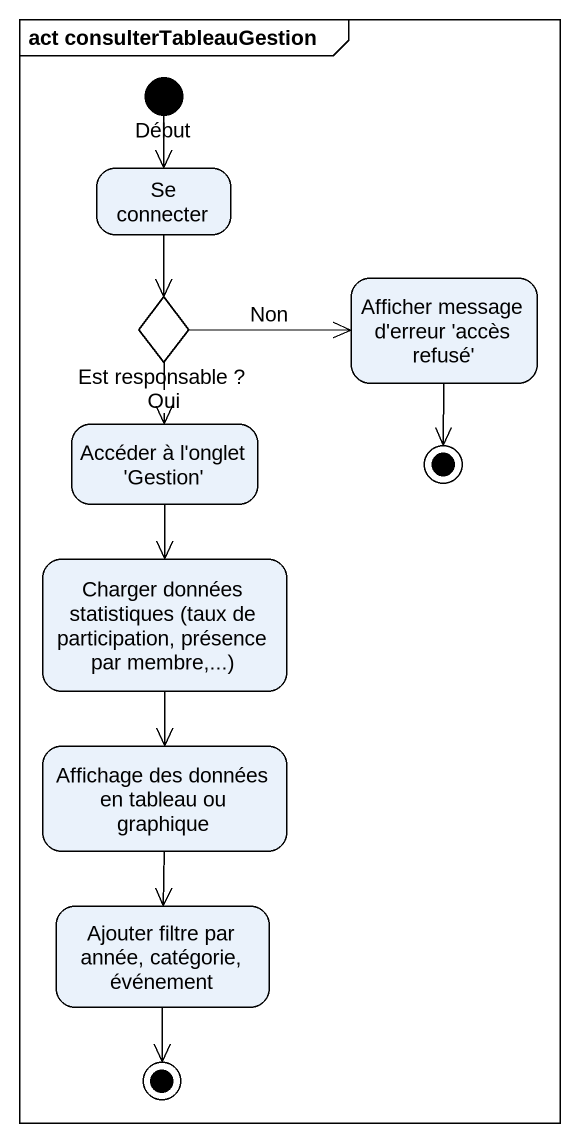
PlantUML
@startuml
mainframe act consulterTableauGestion
hide empty description
state Début <<start>>
state "Se connecter" as Se_connecter
state "Est responsable ?" as Est_responsable <<choice>>
state "Afficher message d'erreur 'accès refusé'" as Afficher_message_d_erreur
state "Accéder à l'onglet 'Gestion'" as Accéder_à_l_onglet_Gestion
state final1 <<end>>
state "Charger données statistiques (taux de participation, présence par membre,...)" as Charger_données
state "Affichage des données en tableau ou graphique" as Affichage_des_données_en
state "Ajouter filtre par année, catégorie, événement" as Ajouter_filtre_par_année
state final2 <<end>>
Début --> Se_connecter
Se_connecter --> Est_responsable
Est_responsable -right-> Afficher_message_d_erreur : Non
Est_responsable --> Accéder_à_l_onglet_Gestion : Oui
Afficher_message_d_erreur --> final1
Accéder_à_l_onglet_Gestion --> Charger_données
Charger_données --> Affichage_des_données_en
Affichage_des_données_en --> Ajouter_filtre_par_année
Ajouter_filtre_par_année --> final2
@enduml
